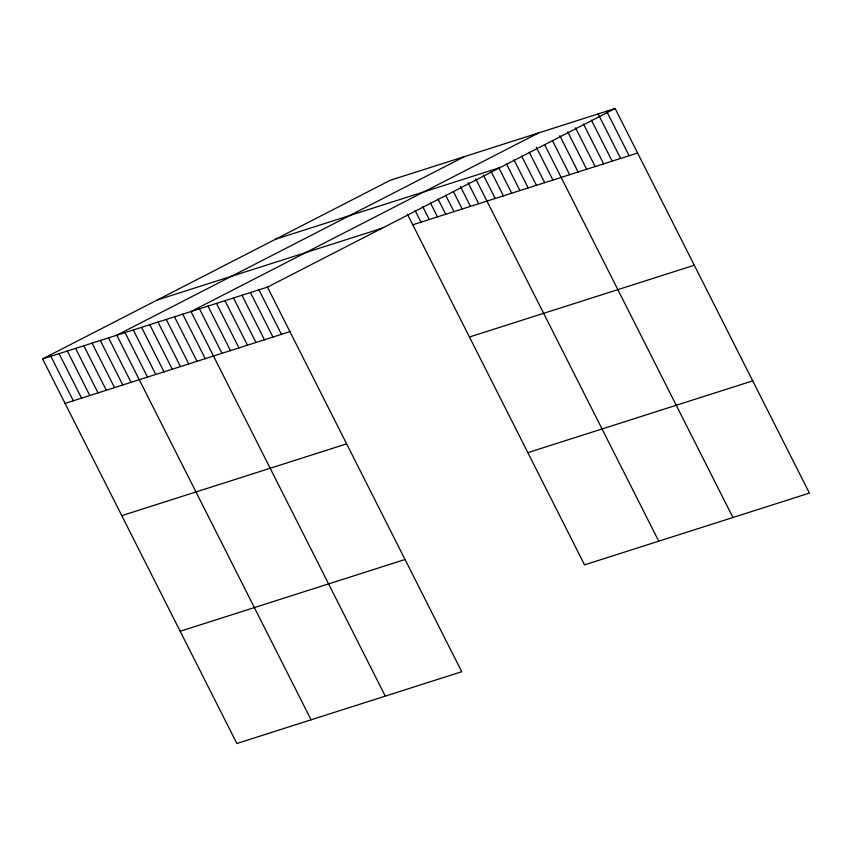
<?xml version="1.0" encoding="UTF-8"?>
<svg xmlns="http://www.w3.org/2000/svg" width="852" height="852" viewBox="0 0 852 852"><rect width="100%" height="100%" fill="white"/><g stroke="black" fill="none" stroke-linecap="round" stroke-linejoin="round"><path stroke-width="1.28" d="M42.6 358.905L267.453 287.135L461.731 671.717L236.867 743.498L42.6 358.905L390.269 180.283L615.133 108.502L809.4 493.095L584.547 564.865L407.426 214.246M464.478 156.598L116.799 335.219L311.076 719.812M538.677 132.912L191.008 311.534L385.274 696.127M267.453 287.135L615.133 108.502M275.537 239.231L500.401 167.45M157.332 299.968L382.186 228.187M412.751 224.79L637.615 153.009M65.082 403.411L289.936 331.641M469.441 337.009L694.305 265.238M121.772 515.641L346.626 443.86M527.857 452.646L752.71 380.865M180.177 631.268L405.041 559.487M606.635 111.218L629.117 155.724M598.147 113.923L620.618 158.429M591.426 120.153L612.13 161.145M583.513 124.03L603.631 163.85M575.611 127.917L595.143 166.566M567.709 131.804L586.645 169.282M559.807 135.681L578.146 171.987M552.501 140.74L569.658 174.703M544.598 144.616L732.944 517.494M536.355 147.247L552.916 180.049M529.284 152.22L544.673 182.679M521.637 156.033L536.43 185.31M513.98 159.835L528.176 187.941M506.333 163.637L519.933 190.571M498.676 167.439L511.69 193.202M491.018 171.241L503.447 195.832M483.372 175.043L495.204 198.463M475.714 178.845L658.745 541.18M468.067 182.647L478.717 203.734M460.41 186.45L470.464 206.365M453.349 191.423L462.221 208.996M445.692 195.225L453.978 211.626M438.045 199.038L445.734 214.257M430.388 202.84L437.491 216.887M422.741 206.642L429.248 219.518M415.084 210.444L420.995 222.159M258.965 289.84L281.448 334.346M250.467 292.555L272.949 337.062M241.979 295.271L264.45 339.767M233.48 297.976L255.962 342.483M224.981 300.692L247.463 345.198M216.493 303.397L238.975 347.904M207.994 306.113L230.477 350.619M199.496 308.829L221.978 353.324M182.765 314.164L205.247 358.671M174.522 316.795L196.993 361.301M166.268 319.436L188.75 363.932M158.025 322.067L180.507 366.573M149.782 324.697L172.264 369.204M141.538 327.328L164.021 371.834M133.295 329.958L155.778 374.465M125.052 332.589L147.524 377.095M108.555 337.85L131.038 382.356M100.312 340.491L122.794 384.987M92.069 343.122L114.551 387.628M83.826 345.752L106.308 390.259M75.583 348.383L98.065 392.889M67.329 351.013L89.811 395.52M59.086 353.644L81.568 398.15M50.843 356.274L73.325 400.781"/></g></svg>
